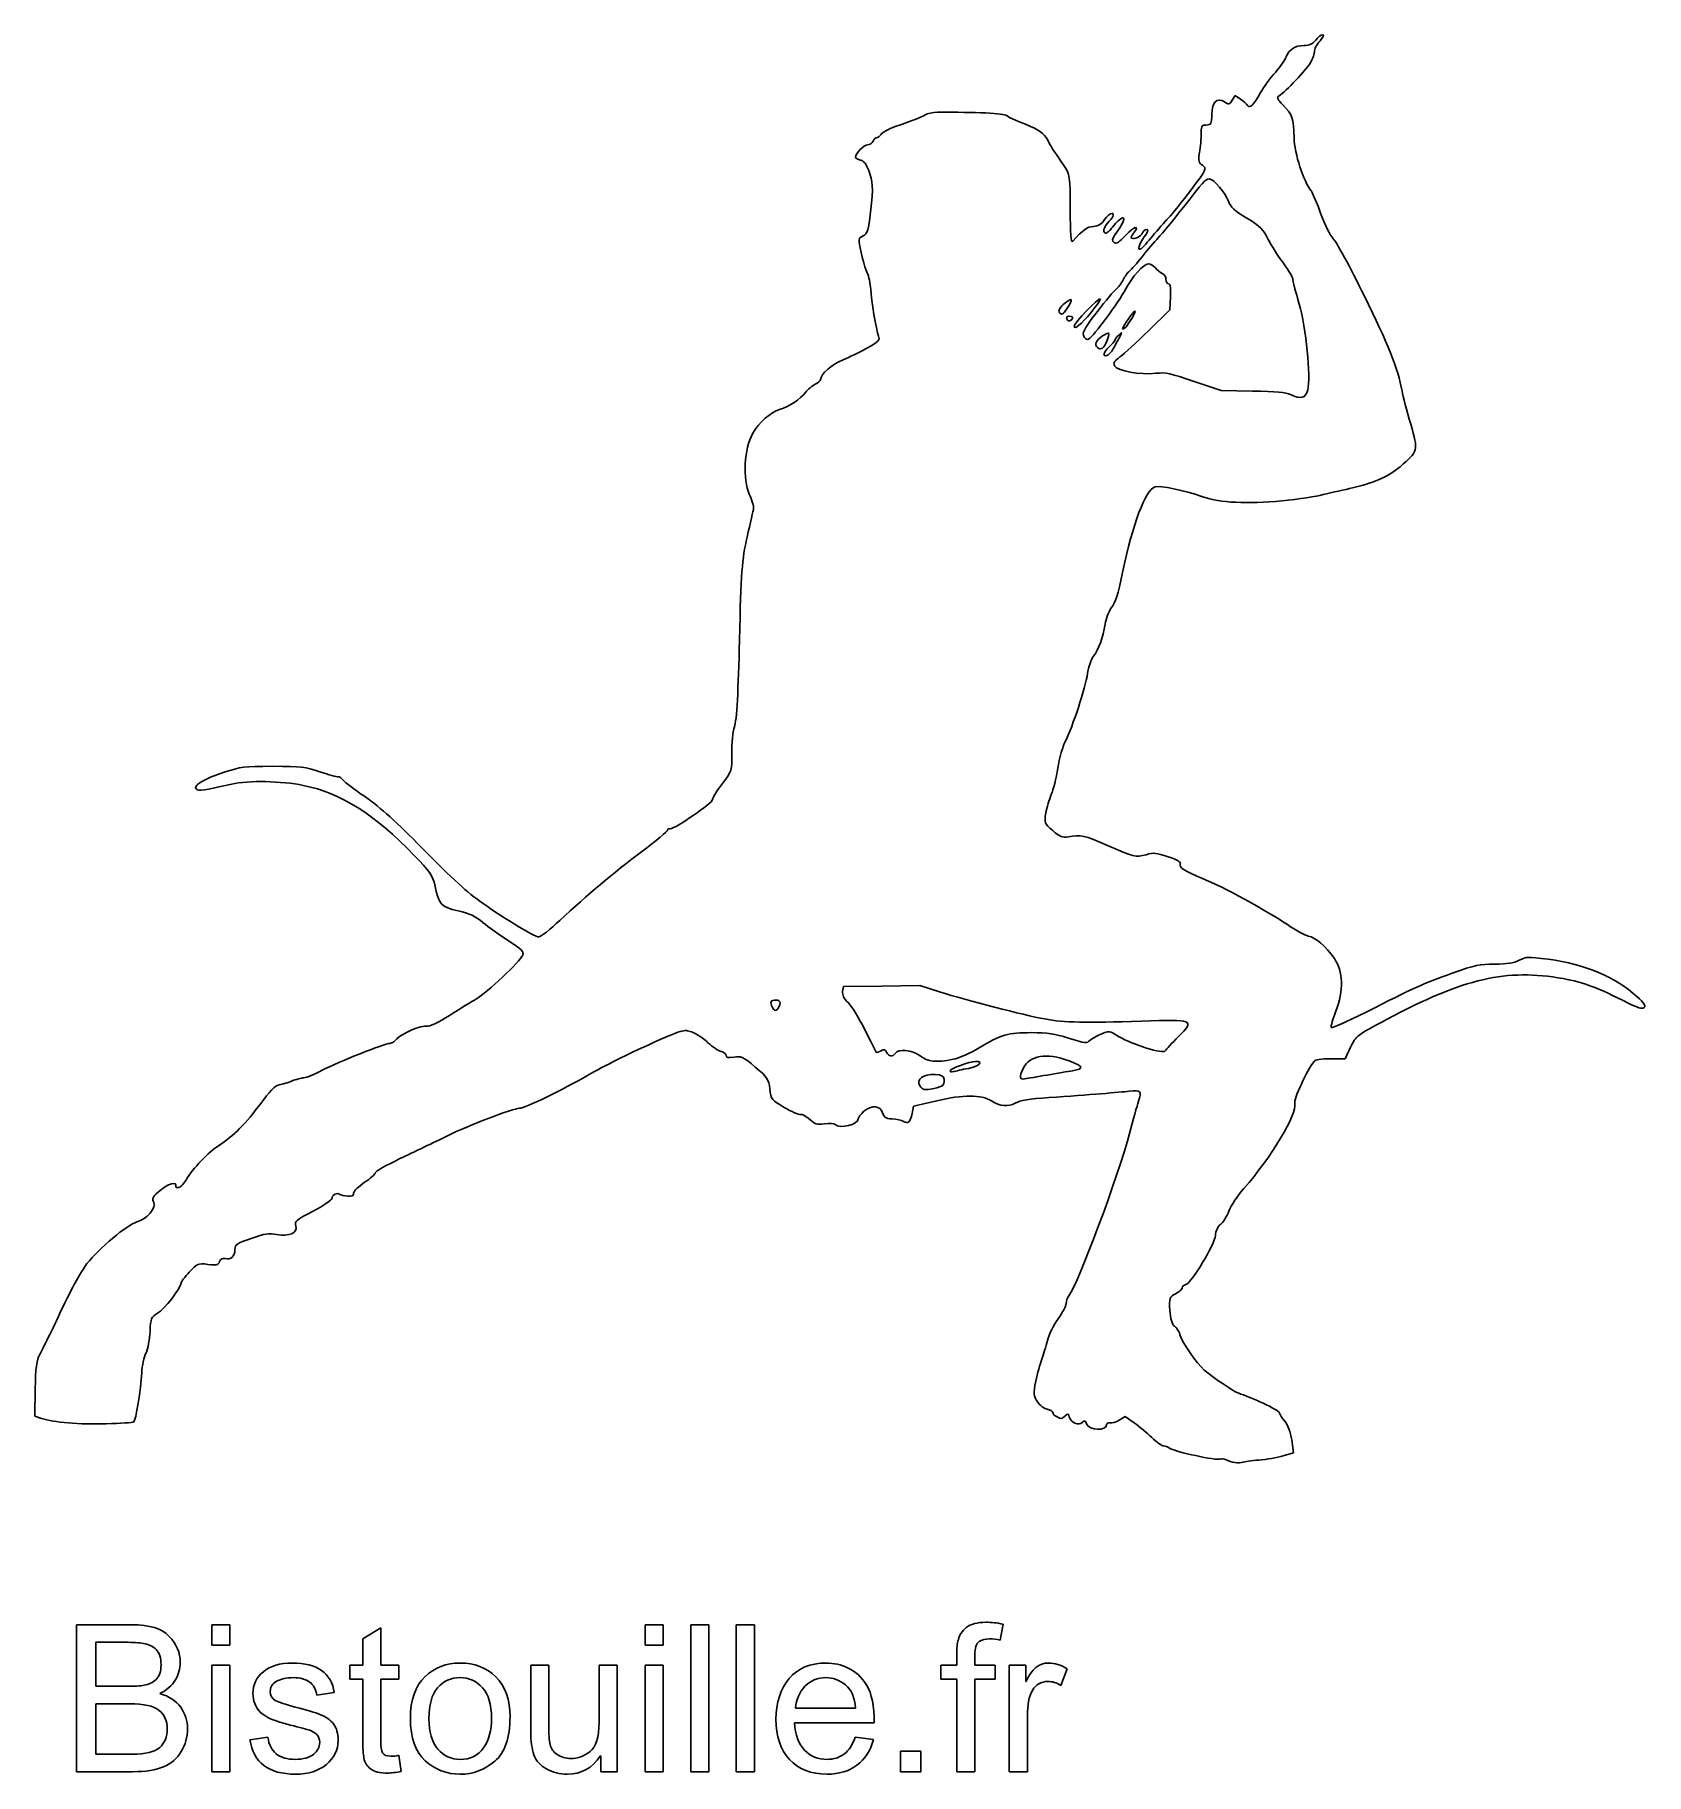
# Model space of a CAD drawing. Extents: x 17 to 583, y 41 to 652.
import ezdxf

# ---------------------------------------------------------------- set-up
doc = ezdxf.new("R2010")
doc.units = 0
doc.layers.get('0').update_dxf_attribs({"linetype": 'CONTINUOUS'})

msp = doc.modelspace()

# ---------------------------------------------------------------- linework, layer by layer
at = {"color": 7}
for p, q in [((437.44, 629.2), (438.48, 630.88)), ((438.48, 630.88), (440.4, 629.6)), ((379.68, 556.24), (379.68, 556.24)), ((415.84, 560.16), (415.6, 555.52)), ((380.96, 553.28), (380.96, 553.28)), ((387.84, 554.56), (387.84, 554.56)), ((402.24, 552.56), (402.24, 552.56)), ((415.6, 555.52), (408.16, 548.24)), ((393.36, 544.32), (393.36, 544.32)), ((395.76, 541.92), (395.76, 541.92)), ((424.16, 530.4), (433.6, 527.2)), ((433.6, 527.2), (444.64, 527.04)), ((464, 527.44), (464, 527.44)), ((301.04, 317.92), (300.72, 316.16)), ((314.4, 318.08), (301.04, 317.92)), ((327.84, 318.32), (314.4, 318.08)), ((334.8, 316.08), (327.84, 318.32)), ((278.8, 312.08), (278.8, 312.08)), ((479.04, 296.64), (477.12, 292.56)), ((339.52, 292.4), (339.52, 292.4)), ((344.88, 289.2), (344.88, 289.2)), ((477.12, 292.56), (472.08, 292.56)), ((335.44, 282.96), (335.44, 282.96)), ((372.56, 286.88), (372.56, 286.88)), ((325.68, 276), (325.12, 273.36)), ((333.76, 277.84), (325.68, 276)), ((17.2, 167.12), (17.36, 176.8)), ((19.6, 166.32), (17.2, 167.12)), ((399.92, 166.96), (397.84, 165.68)), ((403.04, 164.8), (399.92, 166.96)), ((459.04, 154.16), (455.36, 153.12)), ((458.4, 158.72), (459.04, 154.16)), ((438.4, 150.8), (438.4, 150.8)), ((31.84, 42.24), (31.84, 93.84)), ((31.84, 93.84), (51.2, 93.84)), ((79.36, 86.64), (79.36, 93.84)), ((79.36, 93.84), (85.68, 93.84)), ((85.68, 93.84), (85.68, 86.64)), ((132.32, 88.88), (138.64, 92.72)), ((138.64, 92.72), (138.64, 79.6)), ((231.44, 86.64), (231.44, 93.84)), ((231.44, 93.84), (237.76, 93.84)), ((237.76, 93.84), (237.76, 86.64)), ((247.44, 42.24), (247.44, 93.84)), ((247.44, 93.84), (253.76, 93.84)), ((253.76, 93.84), (253.76, 42.24)), ((263.36, 42.24), (263.36, 93.84)), ((263.36, 93.84), (269.76, 93.84)), ((269.76, 93.84), (269.76, 42.24)), ((357.04, 94.08), (356.08, 88.48)), ((357.04, 94.08), (357.04, 94.08)), ((48.96, 87.68), (38.64, 87.68)), ((38.64, 87.68), (38.64, 72.24)), ((85.68, 86.64), (79.36, 86.64)), ((85.68, 86.64), (85.68, 86.64)), ((132.32, 79.6), (132.32, 88.88)), ((237.76, 86.64), (231.44, 86.64)), ((237.76, 86.64), (237.76, 86.64)), ((79.36, 42.24), (79.36, 79.6)), ((79.36, 79.6), (85.68, 79.6)), ((85.68, 79.6), (85.68, 42.24)), ((127.76, 74.72), (127.76, 79.6)), ((127.76, 79.6), (132.32, 79.6)), ((138.64, 79.6), (144.96, 79.6)), ((144.96, 79.6), (144.96, 74.72)), ((166.48, 80.4), (166.48, 80.4)), ((191.28, 56.4), (191.28, 79.6)), ((191.28, 79.6), (197.6, 79.6)), ((197.6, 79.6), (197.6, 58.88)), ((215.28, 59.6), (215.28, 79.6)), ((215.28, 79.6), (221.6, 79.6)), ((221.6, 79.6), (221.6, 42.24)), ((231.44, 42.24), (231.44, 79.6)), ((231.44, 79.6), (237.76, 79.6)), ((237.76, 79.6), (237.76, 42.24)), ((335.2, 74.72), (335.2, 79.6)), ((335.2, 79.6), (340.8, 79.6)), ((340.8, 79.6), (340.8, 83.6)), ((347.12, 83.12), (347.12, 79.6)), ((347.12, 79.6), (354.32, 79.6)), ((354.32, 79.6), (354.32, 74.72)), ((359.2, 42.24), (359.2, 79.6)), ((359.2, 79.6), (365.04, 79.6)), ((365.04, 79.6), (365.04, 73.92)), ((132.32, 74.72), (127.76, 74.72)), ((132.32, 53.2), (132.32, 74.72)), ((144.96, 74.72), (138.64, 74.72)), ((138.64, 74.72), (138.64, 52.88)), ((340.8, 74.72), (335.2, 74.72)), ((340.8, 42.24), (340.8, 74.72)), ((354.32, 74.72), (347.12, 74.72)), ((347.12, 74.72), (347.12, 42.24)), ((365.04, 73.92), (365.12, 73.92)), ((379.52, 78.4), (377.36, 72.56)), ((379.52, 78.4), (379.52, 78.4)), ((38.64, 72.24), (49.84, 72.24)), ((38.64, 72.24), (38.64, 72.24)), ((61.12, 69.68), (61.12, 69.68)), ((122.32, 70), (116.16, 69.12)), ((116.16, 69.12), (116.16, 69.12)), ((50.56, 66.08), (38.64, 66.08)), ((38.64, 66.08), (38.64, 48.4)), ((284.24, 64.56), (305.28, 64.56)), ((305.28, 64.56), (305.28, 64.56)), ((365.6, 61.84), (365.6, 42.24)), ((311.84, 59.36), (283.84, 59.36)), ((311.84, 59.36), (311.84, 59.36)), ((92.72, 53.44), (99.04, 54.4)), ((305.12, 54.32), (311.6, 53.52)), ((321.04, 42.24), (321.04, 49.44)), ((321.04, 49.44), (328.24, 49.44)), ((328.24, 49.44), (328.24, 42.24)), ((38.64, 48.4), (51.44, 48.4)), ((38.64, 48.4), (38.64, 48.4)), ((144.96, 48), (145.84, 42.32)), ((166.48, 46.56), (166.48, 46.56)), ((215.92, 47.76), (215.76, 47.76)), ((215.92, 42.24), (215.92, 47.76)), ((51.52, 42.24), (31.84, 42.24)), ((85.68, 42.24), (79.36, 42.24)), ((85.68, 42.24), (85.68, 42.24)), ((145.84, 42.32), (145.84, 42.32)), ((221.6, 42.24), (215.92, 42.24)), ((221.6, 42.24), (221.6, 42.24)), ((237.76, 42.24), (231.44, 42.24)), ((237.76, 42.24), (237.76, 42.24)), ((253.76, 42.24), (247.44, 42.24)), ((253.76, 42.24), (253.76, 42.24)), ((269.76, 42.24), (263.36, 42.24)), ((269.76, 42.24), (269.76, 42.24)), ((328.24, 42.24), (321.04, 42.24)), ((328.24, 42.24), (328.24, 42.24)), ((347.12, 42.24), (340.8, 42.24)), ((365.6, 42.24), (359.2, 42.24))]:
    msp.add_line(p, q, dxfattribs=at)
for points in [[(456.48, 644.48), (457.36, 646.96), (459.6, 648.4), (462.64, 648.4)], [(462.64, 648.4), (464.64, 648.4), (465.68, 648.88), (466.8, 650.24)], [(468.32, 650.08), (467.2, 648.88), (466.32, 647.12), (466.32, 646.08)], [(466.8, 650.24), (467.6, 651.36), (468.72, 652.16), (469.28, 652.16)], [(469.28, 652.16), (469.84, 652.16), (469.36, 651.2), (468.32, 650.08)], [(452.64, 638.96), (454.4, 641.04), (456.16, 643.52), (456.48, 644.48)], [(464.48, 641.6), (462.48, 638.72), (455.2, 631.2), (453.68, 630.56)], [(466.32, 646.08), (466.32, 645.12), (465.44, 643.04), (464.48, 641.6)], [(447.44, 631.84), (448.48, 633.76), (450.8, 636.96), (452.64, 638.96)], [(430.32, 624.24), (430.32, 628.56), (432.16, 630.32), (434.8, 628.56)], [(434.8, 628.56), (436.32, 627.52), (436.48, 627.6), (437.44, 629.2)], [(440.4, 629.6), (441.52, 628.88), (442.64, 627.84), (442.88, 627.36)], [(442.88, 627.36), (443.6, 626.16), (444.96, 627.44), (447.44, 631.84)], [(453.68, 630.56), (453.04, 630.24), (453.68, 629.12), (455.12, 627.68)], [(319.2, 619.92), (326.8, 622.56), (328.48, 623.2), (329.76, 624.08)], [(329.76, 624.08), (330.4, 624.56), (332.32, 624.88), (334, 624.96)], [(334, 624.96), (347.44, 625.04), (357.52, 624.56), (358.24, 623.84)], [(358.24, 623.84), (358.56, 623.44), (361.52, 622), (364.88, 620.72)], [(428.4, 620.48), (430.08, 620.48), (430.32, 620.96), (430.32, 624.24)], [(455.12, 627.68), (458.56, 624.16), (459.12, 622.8), (459.2, 616.08)], [(312.88, 616.08), (313.36, 616.08), (313.92, 616.56), (314.24, 617.2)], [(314.24, 617.2), (314.56, 617.84), (316.8, 619.04), (319.2, 619.92)], [(364.88, 620.72), (370.08, 618.56), (371.12, 617.84), (372.72, 615.12)], [(426.56, 616.8), (426.56, 620.08), (426.72, 620.48), (428.4, 620.48)], [(305.28, 609.2), (305.28, 610.48), (308.24, 613.52), (309.52, 613.52)], [(309.52, 613.52), (310.24, 613.52), (311.12, 614.08), (311.44, 614.8)], [(311.44, 614.8), (311.76, 615.52), (312.4, 616.08), (312.88, 616.08)], [(372.72, 615.12), (374.72, 611.52), (375.28, 610.72), (378.4, 606.24)], [(425.92, 610.24), (426.24, 611.76), (426.56, 614.72), (426.56, 616.8)], [(459.2, 616.08), (459.36, 610.4), (462.48, 600.72), (465.28, 597.2)], [(307.04, 608.16), (306.08, 608.4), (305.28, 608.8), (305.28, 609.2)], [(309.92, 604.48), (309.12, 606.64), (308.16, 607.92), (307.04, 608.16)], [(378.4, 606.24), (380.48, 603.28), (380.64, 602.32), (380.64, 590.8)], [(423.12, 597.76), (428.48, 604.88), (428.64, 605.2), (427.04, 606.32)], [(427.04, 606.32), (425.76, 607.2), (425.52, 608), (425.92, 610.24)], [(310.56, 589.92), (311.52, 599.2), (311.44, 600.32), (309.92, 604.48)], [(429.44, 601.52), (428.16, 601.52), (427.2, 600.4), (420.4, 591.68)], [(436.16, 593.76), (435.2, 596.56), (430.96, 601.52), (429.44, 601.52)], [(415.12, 587.84), (416.48, 589.28), (420.08, 593.76), (423.12, 597.76)], [(442.64, 587.76), (438.24, 590.4), (436.88, 591.68), (436.16, 593.76)], [(465.28, 597.2), (465.76, 596.56), (467.28, 592.96), (468.64, 589.2)], [(307.92, 581.52), (309.44, 582.32), (309.92, 583.6), (310.56, 589.92)], [(380.64, 590.8), (380.64, 582.4), (380.88, 578.88), (381.52, 579.68)], [(388.8, 584.88), (390.48, 585.04), (391.68, 585.76), (392.72, 587.28)], [(392.72, 587.28), (393.6, 588.48), (394.72, 589.44), (395.2, 589.44)], [(395.2, 589.44), (396.32, 589.44), (395.6, 587.84), (393.68, 586)], [(396.08, 585.28), (397.36, 586.88), (398.72, 588), (399.2, 587.84)], [(399.2, 587.84), (399.92, 587.52), (399.2, 586), (396.16, 581.68)], [(409.6, 581.52), (411.28, 583.6), (413.76, 586.48), (415.12, 587.84)], [(420.4, 591.68), (416.8, 587.12), (412.88, 582.32), (411.52, 580.88)], [(450.16, 580.32), (448.48, 583.68), (447.28, 584.96), (442.64, 587.76)], [(468.64, 589.2), (470, 585.36), (471.92, 581.52), (472.96, 580.56)], [(307.2, 575.76), (306.16, 580.4), (306.24, 580.72), (307.92, 581.52)], [(381.52, 579.68), (385.04, 583.6), (386.56, 584.72), (388.8, 584.88)], [(393.68, 586), (392.32, 584.64), (392, 582.48), (393.12, 582.48)], [(393.12, 582.48), (393.52, 582.48), (394.88, 583.76), (396.08, 585.28)], [(396.16, 581.68), (395.28, 580.4), (395.2, 579.76), (396, 579.2)], [(396, 579.2), (396.8, 578.64), (397.92, 579.36), (400.16, 581.84)], [(400.16, 581.84), (403.04, 584.96), (405.2, 585.44), (402.88, 582.48)], [(402.88, 582.48), (402.24, 581.68), (401.92, 580.96), (402.16, 580.8)], [(402.16, 580.8), (403.04, 580.24), (405.52, 581.36), (406, 582.56)], [(406.64, 581.2), (404.72, 578.64), (404, 576), (405.6, 577.12)], [(405.6, 577.12), (406.08, 577.44), (407.84, 579.44), (409.6, 581.52)], [(411.52, 580.88), (410.24, 579.52), (407.68, 576.48), (405.84, 574.24)], [(406, 582.56), (406.24, 583.2), (406.96, 583.76), (407.52, 583.76)], [(407.52, 583.76), (408.16, 583.76), (407.84, 582.72), (406.64, 581.2)], [(455.44, 571.92), (453.68, 574.32), (451.28, 578.08), (450.16, 580.32)], [(472.96, 580.56), (474, 579.6), (478.88, 570.56), (483.84, 560.56)], [(309.36, 568.56), (308.8, 569.76), (307.84, 572.96), (307.2, 575.76)], [(405.84, 574.24), (404.08, 572), (402.08, 569.68), (401.44, 569.2)], [(310.64, 562.8), (310.48, 564.72), (309.92, 567.36), (309.36, 568.56)], [(401.44, 569.2), (400.8, 568.64), (399.76, 567.28), (399.2, 566.08)], [(399.52, 561.92), (402.64, 567.52), (406.32, 571.68), (408.08, 571.68)], [(408.08, 571.68), (408.8, 571.68), (409.92, 571.04), (410.56, 570.32)], [(410.56, 570.32), (411.12, 569.52), (412.24, 568.64), (412.96, 568.32)], [(412.96, 568.32), (413.68, 568.08), (414.24, 567.12), (414.24, 566.32)], [(458.72, 566.48), (458.72, 567.12), (457.28, 569.52), (455.44, 571.92)], [(313.36, 546.32), (312.48, 548.72), (310.8, 558.8), (310.64, 562.8)], [(396.8, 562.88), (396.08, 562.32), (393.12, 558.8), (390.16, 555.04)], [(399.2, 566.08), (398.56, 564.88), (397.52, 563.44), (396.8, 562.88)], [(414.24, 566.32), (414.24, 565.44), (414.64, 564.72), (415.2, 564.72)], [(415.2, 564.72), (415.76, 564.72), (416, 562.88), (415.84, 560.16)], [(461.04, 557.6), (459.76, 561.84), (458.72, 565.84), (458.72, 566.48)], [(378.64, 557.84), (377.28, 556.72), (376.4, 555.44), (376.72, 554.88)], [(376.72, 554.88), (377.52, 553.52), (378.08, 553.76), (379.68, 556.24)], [(379.68, 556.24), (381.68, 559.6), (381.44, 560), (378.64, 557.84)], [(391.2, 559.44), (390.56, 559.92), (382, 550.96), (382, 549.84)], [(386.72, 545.12), (387.84, 545.12), (396.4, 556.32), (399.52, 561.92)], [(387.84, 554.56), (389.92, 557.04), (391.44, 559.28), (391.2, 559.44)], [(464, 527.44), (465.12, 532.08), (463.44, 549.28), (461.04, 557.6)], [(483.84, 560.56), (492.24, 543.6), (495.6, 535.12), (497.12, 527.04)], [(380.96, 553.28), (379.6, 553.6), (378.88, 552.88), (379.68, 552)], [(379.68, 552), (380.16, 551.52), (380.56, 551.52), (381.2, 552.16)], [(381.2, 552.16), (381.6, 552.64), (381.52, 553.12), (380.96, 553.28)], [(382, 549.84), (382, 548.48), (384.56, 550.48), (387.84, 554.56)], [(390.16, 555.04), (386.24, 550), (384.88, 547.68), (385.28, 546.64)], [(403.36, 555.2), (402.96, 555.2), (399.04, 549.68), (399.04, 549.04)], [(399.04, 549.04), (399.04, 548.16), (400.8, 550.08), (402.24, 552.56)], [(402.24, 552.56), (403.12, 554), (403.6, 555.2), (403.36, 555.2)], [(309.44, 542.24), (313.28, 544.32), (313.92, 544.96), (313.36, 546.32)], [(385.28, 546.64), (385.6, 545.76), (386.24, 545.12), (386.72, 545.12)], [(392, 546.4), (389.68, 544.96), (388.96, 543.2), (390.24, 542.32)], [(390.24, 542.32), (391.52, 541.44), (392.4, 542), (393.36, 544.32)], [(393.36, 544.32), (394.8, 547.76), (394.56, 548), (392, 546.4)], [(396.24, 544.8), (396.16, 544.48), (395.36, 543.44), (394.32, 542.56)], [(395.76, 541.92), (396.4, 543.12), (397.44, 545.04), (398, 546.08)], [(397.68, 546.72), (396.88, 546.08), (396.24, 545.2), (396.24, 544.8)], [(398, 546.08), (398.96, 547.76), (398.96, 547.84), (397.68, 546.72)], [(408.16, 548.24), (404.08, 544.24), (399.6, 540.16), (398.08, 539.04)], [(292.96, 531.12), (293.04, 532.96), (296.8, 536.24), (300.88, 538)], [(300.88, 538), (303.04, 538.96), (306.96, 540.8), (309.44, 542.24)], [(394.32, 542.56), (392.32, 540.8), (391.84, 539.12), (393.52, 539.52)], [(393.52, 539.52), (394.08, 539.68), (395.04, 540.72), (395.76, 541.92)], [(398.08, 539.04), (396.08, 537.6), (395.68, 536.88), (396.24, 535.84)], [(396.24, 535.84), (397.2, 534.08), (405.04, 532.72), (410.72, 533.28)], [(410.72, 533.28), (414.24, 533.68), (415.76, 533.28), (424.16, 530.4)], [(278.64, 520.56), (282.08, 521.6), (285.84, 524.16), (287.68, 526.56)], [(287.68, 526.56), (288.56, 527.68), (290.08, 528.96), (291.12, 529.44)], [(291.12, 529.44), (292.16, 529.84), (292.96, 530.64), (292.96, 531.12)], [(444.64, 527.04), (453.04, 526.96), (456.24, 526.64), (457.92, 525.84)], [(457.92, 525.84), (461.6, 524.08), (463.2, 524.48), (464, 527.44)], [(497.12, 527.04), (497.44, 525.28), (498.8, 520.08), (500.16, 515.44)], [(269.12, 512), (271.52, 516.16), (275.36, 519.6), (278.64, 520.56)], [(500.16, 515.44), (502.88, 505.92), (502.88, 506), (496.4, 500.48)], [(268, 490.88), (265.6, 495.92), (266.24, 507.12), (269.12, 512)], [(496.4, 500.48), (492.08, 496.8), (486.96, 494.64), (478.64, 492.8)], [(269.52, 485.84), (269.6, 486.56), (268.96, 488.8), (268, 490.88)], [(410.48, 493.44), (406.88, 492), (402.64, 480.72), (399.04, 463.36)], [(426.08, 490.32), (421.52, 492), (411.76, 494), (410.48, 493.44)], [(452.72, 488.32), (440.56, 487.36), (431.92, 488), (426.08, 490.32)], [(468.24, 490.4), (465.36, 489.76), (458.4, 488.8), (452.72, 488.32)], [(478.64, 492.8), (475.76, 492.16), (471.04, 491.12), (468.24, 490.4)], [(267.2, 475.76), (268.32, 480.64), (269.36, 485.2), (269.52, 485.84)], [(264.56, 439.6), (265.04, 463.04), (265.44, 468.08), (267.2, 475.76)], [(399.04, 463.36), (397.36, 455.28), (396.64, 452.96), (395.04, 450.88)], [(395.04, 450.88), (394.16, 449.76), (393.2, 447.2), (392.88, 445.2)], [(392.88, 445.2), (392.16, 440.48), (390.64, 436.32), (388.8, 433.92)], [(262.8, 409.2), (263.52, 411.2), (264.16, 422.24), (264.56, 439.6)], [(388.8, 433.92), (388, 432.88), (387.04, 430.16), (386.72, 427.84)], [(386.72, 427.84), (385.92, 422.72), (381.44, 409.04), (379.04, 404.4)], [(261.84, 399.84), (261.76, 403.28), (262.16, 407.44), (262.8, 409.2)], [(379.04, 404.4), (378.08, 402.48), (376.8, 398.08), (376.24, 394.64)], [(258.56, 389.2), (261.84, 393.52), (261.92, 394), (261.84, 399.84)], [(73.92, 387.28), (72.4, 388.32), (76.48, 390.88), (83.68, 393.2)], [(83.68, 393.2), (89.52, 395.12), (90.4, 395.28), (100.72, 395.28)], [(100.72, 395.28), (110.88, 395.28), (112, 395.12), (117.28, 393.36)], [(117.28, 393.36), (120.4, 392.32), (123.28, 391.52), (123.68, 391.6)], [(123.68, 391.6), (124.08, 391.68), (124.88, 391.12), (125.44, 390.4)], [(376.24, 394.64), (375.76, 391.12), (374.72, 386.96), (374, 385.36)], [(86.32, 389.04), (76.24, 386.72), (74.96, 386.56), (73.92, 387.28)], [(111.44, 388.56), (103.92, 390.16), (92.08, 390.4), (86.32, 389.04)], [(150.4, 364), (136.32, 378.56), (124.8, 385.84), (111.44, 388.56)], [(125.44, 390.4), (126.08, 389.6), (129.36, 387.12), (132.88, 384.8)], [(255.12, 383.68), (255.12, 384.24), (256.64, 386.72), (258.56, 389.2)], [(374, 385.36), (373.28, 383.68), (372.4, 380.8), (372.08, 378.88)], [(132.88, 384.8), (136.96, 382.08), (143.44, 376.4), (151.44, 368.32)], [(240.24, 373.36), (242, 373.36), (255.12, 382.4), (255.12, 383.68)], [(372.08, 378.88), (371.44, 375.52), (371.6, 375.2), (374.48, 372.72)], [(230.16, 365.28), (235.28, 369.12), (239.36, 372.56), (239.28, 372.88)], [(239.28, 372.88), (239.12, 373.12), (239.52, 373.36), (240.24, 373.36)], [(374.48, 372.72), (377.12, 370.48), (377.92, 370.16), (380, 370.56)], [(151.44, 368.32), (165.36, 354.24), (168.32, 351.52), (174.56, 347.12)], [(380, 370.56), (384.24, 371.36), (385.68, 371.04), (393.68, 367.52)], [(393.68, 367.52), (403.04, 363.36), (403.52, 363.2), (407.28, 364.24)], [(157.6, 353.68), (156.96, 356.72), (155.68, 358.56), (150.4, 364)], [(201.52, 341.2), (211.36, 350.32), (220.08, 357.68), (230.16, 365.28)], [(407.28, 364.24), (409.92, 365.04), (410.72, 364.96), (415.04, 363.52)], [(415.04, 363.52), (418.24, 362.4), (419.6, 361.6), (419.28, 361.04)], [(419.28, 361.04), (418.64, 359.84), (420.8, 358.48), (427.04, 355.92)], [(427.04, 355.92), (433.68, 353.28), (450.32, 344.24), (456.88, 339.68)], [(165.76, 344.56), (159.76, 345.92), (159.04, 346.72), (157.6, 353.68)], [(174.48, 340.48), (171.84, 342.64), (169.84, 343.6), (165.76, 344.56)], [(174.56, 347.12), (181.76, 341.92), (192.72, 335.36), (194.08, 335.36)], [(183.52, 334), (180.4, 336), (176.4, 338.88), (174.48, 340.48)], [(194.08, 335.36), (194.72, 335.36), (198.08, 338), (201.52, 341.2)], [(456.88, 339.68), (459.68, 337.76), (463.04, 335.92), (464.16, 335.68)], [(188.48, 328.96), (188.96, 330.16), (188.08, 331.04), (183.52, 334)], [(464.16, 335.68), (466.88, 335.2), (470.24, 332.24), (473.36, 327.76)], [(172.24, 313.6), (175.68, 315.6), (187.68, 326.88), (188.48, 328.96)], [(473.36, 327.76), (476.48, 323.28), (476.64, 316.56), (473.84, 309.28)], [(553.68, 320.72), (533.76, 324.32), (519.04, 320.88), (491.84, 306.48)], [(514.72, 322.64), (522.8, 325.52), (524.4, 325.84), (529.68, 325.84)], [(529.68, 325.84), (534.16, 325.84), (536.16, 326.16), (538.24, 327.2)], [(538.24, 327.2), (540.88, 328.48), (541.12, 328.48), (548.4, 327.52)], [(548.4, 327.52), (561.52, 325.76), (571.92, 321.36), (579.52, 314.4)], [(484.24, 308.88), (501.2, 317.44), (504.72, 319.04), (514.72, 322.64)], [(576.48, 312.16), (565.76, 317.6), (560.88, 319.44), (553.68, 320.72)], [(162.8, 307.84), (166.4, 310.16), (170.64, 312.72), (172.24, 313.6)], [(277.44, 313.2), (275.44, 313.2), (275.12, 312.48), (276.08, 310.64)], [(278.8, 312.08), (278.8, 312.72), (278.16, 313.2), (277.44, 313.2)], [(277.84, 310), (278.4, 310.56), (278.8, 311.44), (278.8, 312.08)], [(300.72, 316.16), (300.56, 315.04), (301.28, 313.6), (302.64, 312.32)], [(302.64, 312.32), (303.84, 311.28), (306.56, 306.88), (308.56, 302.72)], [(371.6, 306.56), (364.24, 307.92), (344.48, 313.04), (334.8, 316.08)], [(582.08, 310.56), (581.36, 310), (579.68, 310.48), (576.48, 312.16)], [(579.52, 314.4), (582.08, 312.16), (582.8, 311.04), (582.08, 310.56)], [(154.88, 304), (155.6, 303.76), (158.88, 305.36), (162.8, 307.84)], [(276.08, 310.64), (276.8, 309.36), (277.12, 309.28), (277.84, 310)], [(405.68, 305.84), (386.08, 305.12), (378.56, 305.28), (371.6, 306.56)], [(418.64, 300.4), (424.56, 306.24), (423.92, 306.48), (405.68, 305.84)], [(473.84, 309.28), (472.8, 306.48), (472.08, 303.92), (472.24, 303.6)], [(472.24, 303.6), (472.4, 303.2), (477.76, 305.6), (484.24, 308.88)], [(491.84, 306.48), (481.2, 300.8), (480.96, 300.64), (479.04, 296.64)], [(141.84, 298), (142.48, 298), (143.6, 298.72), (144.32, 299.6)], [(144.32, 299.6), (145.92, 301.52), (152.96, 304.48), (154.88, 304)], [(247.68, 302), (244.96, 302.96), (244.8, 302.96), (232.72, 297.52)], [(253.44, 298.24), (251.84, 299.84), (249.2, 301.52), (247.68, 302)], [(308.56, 302.72), (310.64, 298.56), (312.48, 295.04), (312.56, 294.88)], [(348.64, 296.4), (356.32, 301.04), (358.88, 301.76), (367.04, 301.76)], [(367.04, 301.76), (372.8, 301.76), (375.04, 301.44), (380.08, 299.84)], [(380.08, 299.84), (386.08, 297.92), (386.32, 297.92), (387.68, 299.12)], [(387.68, 299.12), (388.48, 299.76), (390.32, 300.8), (391.68, 301.36)], [(391.68, 301.36), (394.16, 302.48), (394.24, 302.48), (397.84, 300.32)], [(397.84, 300.32), (402.48, 297.52), (413.44, 294.16), (414, 295.36)], [(414, 295.36), (414.24, 295.84), (416.32, 298.08), (418.64, 300.4)], [(118.08, 288.56), (123.6, 291.44), (140.08, 298), (141.84, 298)], [(232.72, 297.52), (226, 294.56), (216.56, 289.76), (211.6, 286.96)], [(258.16, 295.12), (257.2, 295.28), (255.12, 296.72), (253.44, 298.24)], [(259.84, 293.76), (259.84, 294.32), (259.04, 294.88), (258.16, 295.12)], [(262.64, 293.2), (260.48, 292.88), (259.84, 293.04), (259.84, 293.76)], [(270.08, 289.68), (265.76, 293.28), (265.12, 293.6), (262.64, 293.2)], [(312.56, 294.88), (312.72, 294.72), (313.44, 294.96), (314.24, 295.36)], [(314.24, 295.36), (315.28, 296), (315.68, 295.92), (316.16, 294.88)], [(316.16, 294.88), (316.88, 293.28), (318.4, 293.12), (319.2, 294.48)], [(319.2, 294.48), (320.16, 296.16), (325.12, 295.68), (327.92, 293.6)], [(327.92, 293.6), (330.72, 291.52), (333.6, 291.2), (339.52, 292.4)], [(339.52, 292.4), (341.52, 292.8), (345.68, 294.56), (348.64, 296.4)], [(380.24, 291.84), (372.24, 294.8), (366.4, 293.84), (364.16, 289.2)], [(111.68, 285.92), (112.48, 285.92), (115.36, 287.12), (118.08, 288.56)], [(275.2, 282), (274.8, 285.44), (274.32, 286.16), (270.08, 289.68)], [(333.2, 287.04), (329.12, 287.36), (326.4, 285.28), (327.84, 283.04)], [(347.36, 291.68), (345.36, 291.68), (338.48, 289.04), (338.48, 288.32)], [(338.48, 288.32), (338.48, 288), (338.96, 287.92), (339.68, 288.08)], [(339.68, 288.08), (340.32, 288.24), (342.64, 288.8), (344.88, 289.2)], [(344.88, 289.2), (348.72, 290), (350.48, 291.68), (347.36, 291.68)], [(364.16, 289.2), (362.64, 286.08), (362.8, 285.2), (364.72, 285.52)], [(372.56, 286.88), (375.92, 287.44), (379.92, 288.16), (381.44, 288.4)], [(381.44, 288.4), (385.68, 289.04), (385.36, 290), (380.24, 291.84)], [(466.24, 291.68), (463.76, 288.64), (459.04, 278.32), (459.44, 276.88)], [(472.08, 292.56), (468.56, 292.56), (466.8, 292.32), (466.24, 291.68)], [(96.48, 276.88), (99.36, 280.8), (101.76, 283.36), (102.64, 283.36)], [(102.64, 283.36), (103.44, 283.44), (105.44, 284), (107.12, 284.64)], [(107.12, 284.64), (108.88, 285.36), (110.88, 285.92), (111.68, 285.92)], [(211.6, 286.96), (202.24, 281.52), (189.12, 275.2), (187.36, 275.2)], [(280.24, 275.52), (275.84, 278.08), (275.6, 278.32), (275.2, 282)], [(327.84, 283.04), (328.8, 281.76), (329.36, 281.52), (331.6, 281.92)], [(331.6, 281.92), (333.04, 282.16), (334.72, 282.64), (335.44, 282.96)], [(336.4, 285.28), (336.16, 286.56), (335.52, 286.96), (333.2, 287.04)], [(335.44, 282.96), (336.08, 283.36), (336.56, 284.32), (336.4, 285.28)], [(364.72, 285.52), (365.68, 285.68), (369.2, 286.32), (372.56, 286.88)], [(401.36, 281.2), (397.84, 280.8), (387.68, 279.92), (373.12, 278.96)], [(404.64, 277.68), (405.84, 281.2), (405.36, 281.68), (401.36, 281.2)], [(81.84, 262.16), (86.72, 265.28), (91.44, 270), (96.48, 276.88)], [(187.36, 275.2), (185.12, 275.2), (169.44, 269.2), (162, 265.52)], [(285.92, 273.04), (285.36, 272.88), (282.8, 274), (280.24, 275.52)], [(314.8, 273.6), (314.08, 276.16), (310.96, 276.48), (308.24, 274.16)], [(352.96, 277.84), (349.44, 280), (343.04, 280), (333.76, 277.84)], [(361.36, 277.04), (358.72, 275.6), (356.16, 275.84), (352.96, 277.84)], [(373.12, 278.96), (366.32, 278.48), (363.04, 277.92), (361.36, 277.04)], [(401.44, 266.32), (402.64, 271.04), (404.08, 276.08), (404.64, 277.68)], [(459.44, 276.88), (460.4, 273.36), (451.2, 257.92), (441.6, 247.04)], [(289.12, 271.36), (287.92, 272.4), (286.48, 273.2), (285.92, 273.04)], [(294.4, 269.76), (291.68, 269.36), (291.04, 269.6), (289.12, 271.36)], [(298.16, 269.52), (297.84, 269.84), (296.24, 270), (294.4, 269.76)], [(306.24, 271.52), (306.24, 269.52), (299.68, 267.84), (298.16, 269.52)], [(308.24, 274.16), (307.12, 273.2), (306.24, 272), (306.24, 271.52)], [(318.08, 271.44), (315.76, 271.68), (315.2, 272), (314.8, 273.6)], [(322.16, 270.56), (321.44, 270.96), (319.68, 271.36), (318.08, 271.44)], [(325.12, 273.36), (324.48, 270.32), (323.84, 269.68), (322.16, 270.56)], [(162, 265.52), (157.6, 263.36), (150.08, 259.76), (145.36, 257.52)], [(380.16, 209.36), (383.2, 213.12), (397.52, 251.44), (401.44, 266.32)], [(70.4, 250.24), (72.48, 253.84), (78.4, 260), (81.84, 262.16)], [(145.36, 257.52), (140.64, 255.28), (136.72, 253.04), (136.72, 252.56)], [(136.72, 252.56), (136.72, 252.08), (135.04, 250.56), (132.96, 249.2)], [(58.96, 242.16), (58.24, 243.36), (58.56, 244.08), (60.48, 245.76)], [(60.48, 245.76), (64, 248.88), (67.28, 249.84), (66.72, 247.68)], [(66.72, 247.68), (66.64, 247.44), (67.12, 247.28), (67.76, 247.44)], [(67.76, 247.44), (68.48, 247.6), (69.68, 248.8), (70.4, 250.24)], [(124.32, 244.96), (123.44, 245.76), (121.6, 244.88), (121.52, 243.6)], [(127.04, 244.32), (125.84, 244.4), (124.64, 244.72), (124.32, 244.96)], [(129.12, 245.36), (129.12, 244.48), (128.56, 244.16), (127.04, 244.32)], [(132.96, 249.2), (130.88, 247.76), (129.12, 246.08), (129.12, 245.36)], [(441.6, 247.04), (439.44, 244.64), (437.12, 241.12), (436.32, 239.12)], [(53.04, 235.28), (56.4, 236.16), (60, 240.32), (58.96, 242.16)], [(114.88, 239.12), (108.88, 236), (108.32, 235.52), (108.8, 233.92)], [(121.52, 243.6), (121.52, 243.04), (118.48, 240.96), (114.88, 239.12)], [(436.32, 239.12), (435.6, 237.2), (434.24, 235.04), (433.36, 234.4)], [(35.52, 220.64), (39.6, 226), (49.68, 234.4), (53.04, 235.28)], [(108.8, 233.92), (109.6, 231.44), (106.56, 230.08), (102.08, 230.88)], [(433.36, 234.4), (432.48, 233.76), (431.68, 232.08), (431.6, 230.56)], [(93.2, 229.52), (88, 227.68), (87.44, 227.36), (87.44, 225.52)], [(102.08, 230.88), (99.36, 231.44), (98.08, 231.2), (93.2, 229.52)], [(431.6, 230.56), (431.52, 227.6), (423.2, 213.76), (421.2, 213.28)], [(26, 203.2), (29.2, 210.16), (33.44, 218), (35.52, 220.64)], [(77.92, 220.4), (74.4, 220.8), (74.24, 220.72), (71.44, 217.68)], [(82.08, 221.36), (81.6, 220.16), (81.12, 220), (77.92, 220.4)], [(84, 222.4), (83.12, 222.64), (82.4, 222.24), (82.08, 221.36)], [(87.44, 225.52), (87.44, 223.2), (86, 221.84), (84, 222.4)], [(68.56, 213.84), (68.48, 212), (62.64, 204.48), (60.24, 203.2)], [(71.44, 217.68), (69.84, 216), (68.56, 214.24), (68.56, 213.84)], [(379.2, 206.64), (379.2, 207.44), (379.6, 208.64), (380.16, 209.36)], [(417.6, 210.08), (415.52, 208.96), (415.36, 208.48), (415.6, 204.32)], [(419.92, 212.08), (419.92, 211.6), (418.88, 210.72), (417.6, 210.08)], [(421.2, 213.28), (420.48, 213.12), (419.92, 212.56), (419.92, 212.08)], [(18.8, 188.56), (19.52, 189.68), (22.72, 196.24), (26, 203.2)], [(60.24, 203.2), (58.08, 202), (57.84, 201.44), (57.68, 196.88)], [(376.4, 201.28), (377.92, 203.44), (379.2, 205.76), (379.2, 206.64)], [(415.6, 204.32), (415.76, 201.36), (416.32, 199.36), (417.28, 198.64)], [(57.68, 196.88), (57.52, 194.08), (56.88, 190.72), (56.24, 189.28)], [(372.64, 193.68), (373.12, 195.76), (374.88, 199.2), (376.4, 201.28)], [(417.28, 198.64), (418.08, 198.08), (418.96, 196.56), (419.28, 195.36)], [(370.64, 187.12), (371.2, 188.64), (372.08, 191.6), (372.64, 193.68)], [(419.28, 195.36), (420, 192.88), (425.04, 185.68), (427.68, 183.28)], [(17.36, 176.8), (17.44, 183.52), (17.92, 187.2), (18.8, 188.56)], [(56.24, 189.28), (55.52, 187.92), (54.88, 184.8), (54.72, 182.32)], [(368.56, 179.36), (369.12, 182), (370.08, 185.52), (370.64, 187.12)], [(427.68, 183.28), (430.72, 180.64), (438.16, 175.6), (439.76, 175.12)], [(54.72, 182.32), (54.48, 176.56), (52.64, 165.52), (51.92, 165.04)], [(369.12, 172.16), (367.68, 174.16), (367.6, 175.04), (368.56, 179.36)], [(372.56, 169.52), (371.52, 169.68), (370, 170.88), (369.12, 172.16)], [(439.76, 175.12), (443.68, 174), (454, 169.12), (454, 168.4)], [(42.24, 164.4), (32.8, 164.16), (23.84, 164.88), (19.6, 166.32)], [(51.92, 165.04), (51.68, 164.8), (47.28, 164.56), (42.24, 164.4)], [(374.48, 168.4), (374.48, 168.88), (373.6, 169.36), (372.56, 169.52)], [(376, 166.8), (375.12, 167.2), (374.48, 168), (374.48, 168.4)], [(378.72, 167.04), (377.68, 166.08), (377.28, 166.08), (376, 166.8)], [(380.32, 166.8), (380, 168.08), (379.92, 168.08), (378.72, 167.04)], [(384.88, 164.88), (383.68, 163.68), (380.72, 164.8), (380.32, 166.8)], [(386.4, 164.4), (385.92, 165.6), (385.68, 165.68), (384.88, 164.88)], [(397.84, 165.68), (396.72, 165.04), (395.2, 164.56), (394.56, 164.72)], [(454, 168.4), (454, 167.92), (454.88, 166.56), (455.84, 165.44)], [(455.84, 165.44), (456.96, 164.16), (458, 161.44), (458.4, 158.72)], [(393.36, 164.08), (393.36, 161.76), (387.36, 162.08), (386.4, 164.4)], [(394.56, 164.72), (393.92, 164.88), (393.36, 164.56), (393.36, 164.08)], [(409.28, 159.6), (407.6, 161.2), (404.8, 163.52), (403.04, 164.8)], [(413.36, 156.64), (412.8, 156.64), (410.96, 158), (409.28, 159.6)], [(415.76, 155.76), (414.96, 156.24), (413.92, 156.64), (413.36, 156.64)], [(433.28, 152), (432, 151.44), (417.44, 154.56), (415.76, 155.76)], [(455.36, 153.12), (453.28, 152.56), (449.52, 151.92), (446.88, 151.68)], [(435.36, 151.76), (434.72, 152.08), (433.76, 152.16), (433.28, 152)], [(438.4, 150.8), (437.36, 150.96), (436, 151.36), (435.36, 151.76)], [(441.2, 150.88), (440.72, 150.72), (439.44, 150.72), (438.4, 150.8)], [(446.88, 151.68), (444.24, 151.44), (441.68, 151.04), (441.2, 150.88)], [(51.2, 93.84), (57.44, 93.84), (61.84, 92.48), (64.4, 89.76)], [(341.36, 88.72), (341.68, 90.24), (342.64, 91.6), (344.16, 92.88)], [(344.16, 92.88), (345.68, 94.08), (348, 94.72), (351.12, 94.72)], [(351.12, 94.72), (352.96, 94.72), (354.96, 94.48), (357.04, 94.08)], [(55.36, 87.28), (53.76, 87.6), (51.6, 87.68), (48.96, 87.68)], [(59.76, 85.2), (58.48, 86.32), (57.04, 87.04), (55.36, 87.28)], [(64.4, 89.76), (66.96, 87.04), (68.24, 84), (68.24, 80.64)], [(340.8, 83.6), (340.8, 85.52), (340.96, 87.2), (341.36, 88.72)], [(348.64, 87.92), (347.6, 87.28), (347.12, 85.68), (347.12, 83.12)], [(352.32, 88.88), (350.8, 88.88), (349.6, 88.56), (348.64, 87.92)], [(356.08, 88.48), (354.8, 88.72), (353.6, 88.88), (352.32, 88.88)], [(61.52, 79.76), (61.52, 82.24), (60.96, 84), (59.76, 85.2)], [(59.76, 74.64), (60.96, 75.76), (61.52, 77.44), (61.52, 79.76)], [(68.24, 80.64), (68.24, 78.4), (67.68, 76.32), (66.48, 74.4)], [(97.44, 77.36), (99.92, 79.44), (103.28, 80.4), (107.52, 80.4)], [(107.52, 80.4), (111.92, 80.4), (115.36, 79.52), (117.84, 77.76)], [(154.08, 75.6), (157.44, 78.8), (161.6, 80.4), (166.48, 80.4)], [(166.48, 80.4), (171.52, 80.4), (175.76, 78.8), (179.04, 75.52)], [(282, 74.96), (285.04, 78.56), (289.36, 80.4), (294.88, 80.4)], [(294.88, 80.4), (297.6, 80.4), (300.24, 79.84), (302.72, 78.64)], [(365.12, 73.92), (367.12, 78.24), (369.76, 80.4), (373.04, 80.4)], [(373.04, 80.4), (375.2, 80.4), (377.36, 79.76), (379.52, 78.4)], [(55.6, 72.64), (57.2, 72.88), (58.56, 73.52), (59.76, 74.64)], [(66.48, 74.4), (65.28, 72.48), (63.52, 70.96), (61.12, 69.68)], [(93.76, 69.68), (93.76, 72.8), (94.96, 75.36), (97.44, 77.36)], [(102.08, 74), (100.56, 73.2), (99.84, 72), (99.84, 70.4)], [(107.92, 75.28), (105.52, 75.28), (103.6, 74.8), (102.08, 74)], [(113.68, 73.68), (112.32, 74.72), (110.4, 75.28), (107.92, 75.28)], [(116.16, 69.12), (115.84, 71.2), (115.04, 72.72), (113.68, 73.68)], [(117.84, 77.76), (120.32, 76.08), (121.84, 73.44), (122.32, 70)], [(149.04, 60.88), (149.04, 67.44), (150.72, 72.32), (154.08, 75.6)], [(166.48, 75.28), (163.28, 75.28), (160.64, 74.08), (158.56, 71.68)], [(174.4, 71.68), (172.24, 74.08), (169.6, 75.28), (166.48, 75.28)], [(179.04, 75.52), (182.32, 72.24), (184, 67.52), (184, 61.52)], [(277.36, 60.64), (277.36, 66.48), (278.96, 71.28), (282, 74.96)], [(294.88, 75.28), (291.92, 75.28), (289.44, 74.24), (287.52, 72.24)], [(301.76, 72.72), (299.68, 74.4), (297.36, 75.28), (294.88, 75.28)], [(302.72, 78.64), (305.28, 77.44), (307.44, 75.36), (309.2, 72.56)], [(372.8, 73.92), (370.4, 73.92), (368.64, 72.88), (367.36, 70.8)], [(377.36, 72.56), (375.84, 73.52), (374.24, 73.92), (372.8, 73.92)], [(49.84, 72.24), (52.16, 72.24), (54.08, 72.32), (55.6, 72.64)], [(61.12, 69.68), (64.32, 68.72), (66.8, 67.12), (68.4, 64.88)], [(96.32, 63.2), (94.56, 65.04), (93.76, 67.2), (93.76, 69.68)], [(99.84, 70.4), (99.84, 68.96), (100.48, 67.92), (101.6, 67.28)], [(101.6, 67.28), (102.8, 66.64), (105.12, 65.84), (108.64, 64.96)], [(158.56, 71.68), (156.56, 69.28), (155.52, 65.68), (155.52, 60.88)], [(177.52, 61.12), (177.52, 65.84), (176.48, 69.36), (174.4, 71.68)], [(287.52, 72.24), (285.6, 70.24), (284.48, 67.68), (284.24, 64.56)], [(305.28, 64.56), (305.04, 68.32), (303.84, 71.04), (301.76, 72.72)], [(309.2, 72.56), (310.96, 69.68), (311.84, 65.28), (311.84, 59.36)], [(367.36, 70.8), (366.16, 68.64), (365.6, 65.68), (365.6, 61.84)], [(60.88, 63.76), (58.96, 65.36), (55.52, 66.08), (50.56, 66.08)], [(63.68, 57.28), (63.68, 60), (62.8, 62.24), (60.88, 63.76)], [(68.4, 64.88), (70, 62.64), (70.8, 60.16), (70.8, 57.28)], [(106.8, 58.64), (101.52, 59.92), (98, 61.44), (96.32, 63.2)], [(108.64, 64.96), (112.56, 63.92), (115.52, 63.04), (117.52, 62.24)], [(117.52, 62.24), (119.44, 61.52), (120.96, 60.4), (122.08, 59.04)], [(174.72, 50.64), (176.64, 53.28), (177.52, 56.8), (177.52, 61.12)], [(184, 61.52), (184, 54.16), (182.24, 48.96), (178.64, 45.92)], [(61.04, 50.72), (62.8, 52.32), (63.68, 54.48), (63.68, 57.28)], [(70.8, 57.28), (70.8, 54.4), (70.08, 51.68), (68.56, 49.28)], [(113.68, 56.8), (112.64, 57.12), (110.32, 57.76), (106.8, 58.64)], [(116.16, 55.28), (115.52, 55.92), (114.64, 56.48), (113.68, 56.8)], [(117.2, 52.56), (117.2, 53.68), (116.88, 54.56), (116.16, 55.28)], [(122.08, 59.04), (123.12, 57.6), (123.68, 55.68), (123.68, 53.2)], [(154.24, 46.08), (150.8, 49.2), (149.04, 54.16), (149.04, 60.88)], [(155.52, 60.88), (155.52, 56.16), (156.56, 52.64), (158.64, 50.16)], [(192.4, 48.16), (191.68, 50.32), (191.28, 53.04), (191.28, 56.4)], [(197.6, 58.88), (197.6, 55.6), (197.76, 53.2), (198.08, 51.76)], [(212.08, 49.36), (214.24, 51.04), (215.28, 54.4), (215.28, 59.6)], [(282.08, 46.56), (278.96, 50), (277.36, 54.64), (277.36, 60.64)], [(283.84, 59.36), (284.08, 55.2), (285.28, 52.08), (287.36, 49.84)], [(51.44, 48.4), (56.08, 48.4), (59.28, 49.2), (61.04, 50.72)], [(68.56, 49.28), (67.12, 46.88), (65.12, 45.12), (62.4, 44)], [(97.6, 44.4), (94.96, 46.4), (93.36, 49.44), (92.72, 53.44)], [(99.04, 54.4), (99.36, 51.76), (100.32, 49.84), (101.92, 48.56)], [(115.04, 48.32), (116.48, 49.52), (117.2, 50.88), (117.2, 52.56)], [(123.68, 53.2), (123.68, 49.84), (122.32, 47.04), (119.6, 44.8)], [(132.72, 46.96), (132.48, 48.48), (132.32, 50.56), (132.32, 53.2)], [(138.64, 52.88), (138.64, 50.96), (138.88, 49.68), (139.28, 48.88)], [(139.28, 48.88), (139.6, 48.08), (140.64, 47.68), (142.16, 47.68)], [(158.64, 50.16), (160.72, 47.76), (163.36, 46.56), (166.48, 46.56)], [(166.48, 46.56), (170.08, 46.56), (172.88, 47.92), (174.72, 50.64)], [(198.08, 51.76), (198.4, 50.4), (199.2, 49.2), (200.56, 48.24)], [(205.36, 46.88), (207.76, 46.88), (210, 47.68), (212.08, 49.36)], [(287.36, 49.84), (289.52, 47.68), (292.08, 46.56), (295.28, 46.56)], [(301.36, 48.48), (302.96, 49.76), (304.24, 51.68), (305.12, 54.32)], [(311.6, 53.52), (310.56, 49.6), (308.64, 46.64), (305.76, 44.56)], [(62.4, 44), (59.76, 42.8), (56.08, 42.24), (51.52, 42.24)], [(108.72, 41.36), (104, 41.36), (100.32, 42.4), (97.6, 44.4)], [(101.92, 48.56), (103.52, 47.2), (105.76, 46.56), (108.64, 46.56)], [(108.64, 46.56), (111.44, 46.56), (113.52, 47.2), (115.04, 48.32)], [(119.6, 44.8), (116.88, 42.56), (113.28, 41.36), (108.72, 41.36)], [(135.04, 43.2), (133.84, 44.24), (133.04, 45.44), (132.72, 46.96)], [(141.12, 41.76), (138.4, 41.76), (136.32, 42.24), (135.04, 43.2)], [(142.16, 47.68), (143.12, 47.68), (144, 47.76), (144.96, 48)], [(166.48, 41.36), (161.76, 41.36), (157.68, 42.96), (154.24, 46.08)], [(178.64, 45.92), (175.04, 42.88), (171.04, 41.36), (166.48, 41.36)], [(196.8, 43.2), (194.64, 44.4), (193.12, 46.08), (192.4, 48.16)], [(204.08, 41.36), (201.44, 41.36), (199.04, 42), (196.8, 43.2)], [(200.56, 48.24), (201.92, 47.36), (203.52, 46.88), (205.36, 46.88)], [(215.76, 47.76), (212.88, 43.52), (209.04, 41.36), (204.08, 41.36)], [(295.28, 41.36), (289.68, 41.36), (285.28, 43.12), (282.08, 46.56)], [(295.28, 46.56), (297.68, 46.56), (299.68, 47.2), (301.36, 48.48)], [(305.76, 44.56), (302.96, 42.4), (299.44, 41.36), (295.28, 41.36)], [(145.84, 42.32), (144, 42), (142.4, 41.76), (141.12, 41.76)]]:
    msp.add_open_spline(points, degree=3, dxfattribs=at)

doc.saveas('drawing.dxf')
